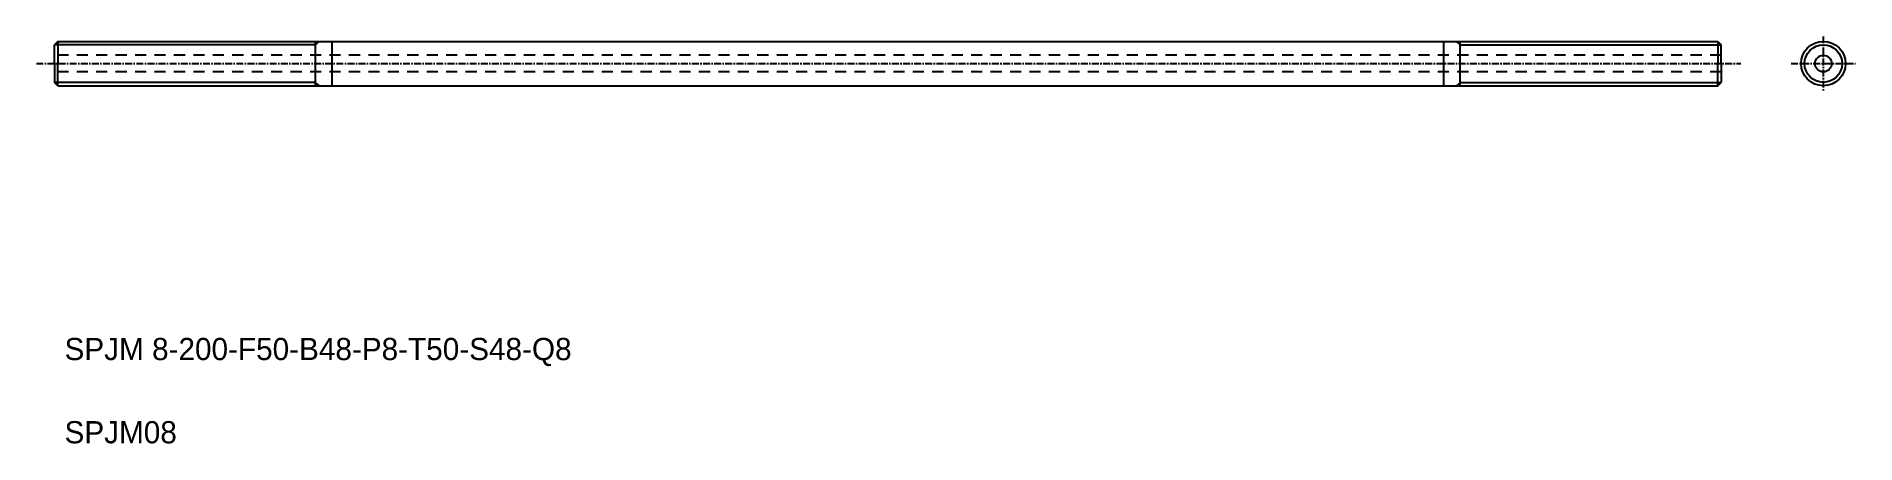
# Model space of a CAD drawing. Extents: x 14 to 341, y -113 to -39.
import ezdxf

# ---------------------------------------------------------------- set-up
doc = ezdxf.new("R2010")
doc.units = 0
doc.linetypes.add('CENTER', pattern=[2, 1.25, -0.25, 0.25, -0.25])
doc.linetypes.add('DASHED', pattern=[3.5, 2, -1.5])
doc.layers.get('0').update_dxf_attribs({"linetype": 'CONTINUOUS'})
doc.layers.add('CENTER', color=1, linetype='CENTER')

msp = doc.modelspace()

# ---------------------------------------------------------------- linework, layer by layer
at = {"color": 7, "linetype": 'CONTINUOUS'}
for p, q in [((17.79, -40.13), (17.17, -40.76)), ((17.17, -44.13), (17.17, -40.76)), ((17.79, -40.13), (64.67, -40.13)), ((17.79, -40.13), (17.79, -44.13)), ((64.17, -48.13), (64.17, -40.13)), ((64.67, -40.13), (67.67, -40.13)), ((67.17, -48.13), (67.17, -40.13)), ((67.67, -40.13), (316.54, -40.13)), ((267.17, -40.13), (267.17, -48.13)), ((270.17, -48.13), (270.17, -40.13)), ((316.54, -40.13), (316.54, -44.13)), ((316.54, -40.13), (317.17, -40.76)), ((317.17, -44.13), (317.17, -40.76)), ((17.17, -44.13), (17.17, -47.51)), ((17.79, -48.13), (17.79, -44.13)), ((316.54, -48.13), (316.54, -44.13)), ((317.17, -44.13), (317.17, -47.51)), ((17.79, -48.13), (17.17, -47.51)), ((17.79, -48.13), (64.67, -48.13)), ((64.67, -48.13), (67.67, -48.13)), ((67.67, -48.13), (316.54, -48.13)), ((316.54, -48.13), (317.17, -47.51))]:
    msp.add_line(p, q, dxfattribs=at)
at = {"color": 3, "linetype": 'CONTINUOUS'}
for p, q in [((64.17, -40.76), (17.17, -40.76)), ((64.17, -40.76), (64.48, -40.44)), ((64.48, -40.44), (64.79, -40.13)), ((269.86, -40.44), (269.54, -40.13)), ((270.17, -40.76), (269.86, -40.44)), ((270.17, -40.76), (317.17, -40.76)), ((64.17, -47.51), (17.17, -47.51)), ((64.17, -47.51), (64.48, -47.82)), ((64.48, -47.82), (64.79, -48.13)), ((269.86, -47.82), (269.54, -48.13)), ((270.17, -47.51), (269.86, -47.82)), ((270.17, -47.51), (317.17, -47.51))]:
    msp.add_line(p, q, dxfattribs=at)
at = {"color": 3, "linetype": 'DASHED'}
for p, q in [((317.17, -42.63), (17.17, -42.63)), ((317.17, -45.63), (17.17, -45.63))]:
    msp.add_line(p, q, dxfattribs=at)
at = {"color": 7, "linetype": 'CONTINUOUS'}
for radius in [4, 1.5]:
    msp.add_circle((335.55, -44.13), radius, dxfattribs=at)
at = {"color": 3, "linetype": 'CONTINUOUS'}
msp.add_circle((335.55, -44.13), 3.38, dxfattribs=at)
at = {"layer": 'CENTER', "color": 1, "linetype": 'CENTER'}
for p, q in [((335.55, -39.22), (335.55, -49.04)), ((13.91, -44.13), (320.7, -44.13)), ((329.74, -44.13), (341.36, -44.13))]:
    msp.add_line(p, q, dxfattribs=at)

# ---------------------------------------------------------------- texts
at = {"color": 7, "linetype": 'CONTINUOUS'}
for s, p in [('SPJM 8-200-F50-B48-P8-T50-S48-Q8', (18.98, -97.57)), ('SPJM08', (18.98, -112.57))]:
    msp.add_text(s, height=4, dxfattribs=at).set_placement(p)

doc.saveas('drawing.dxf')
